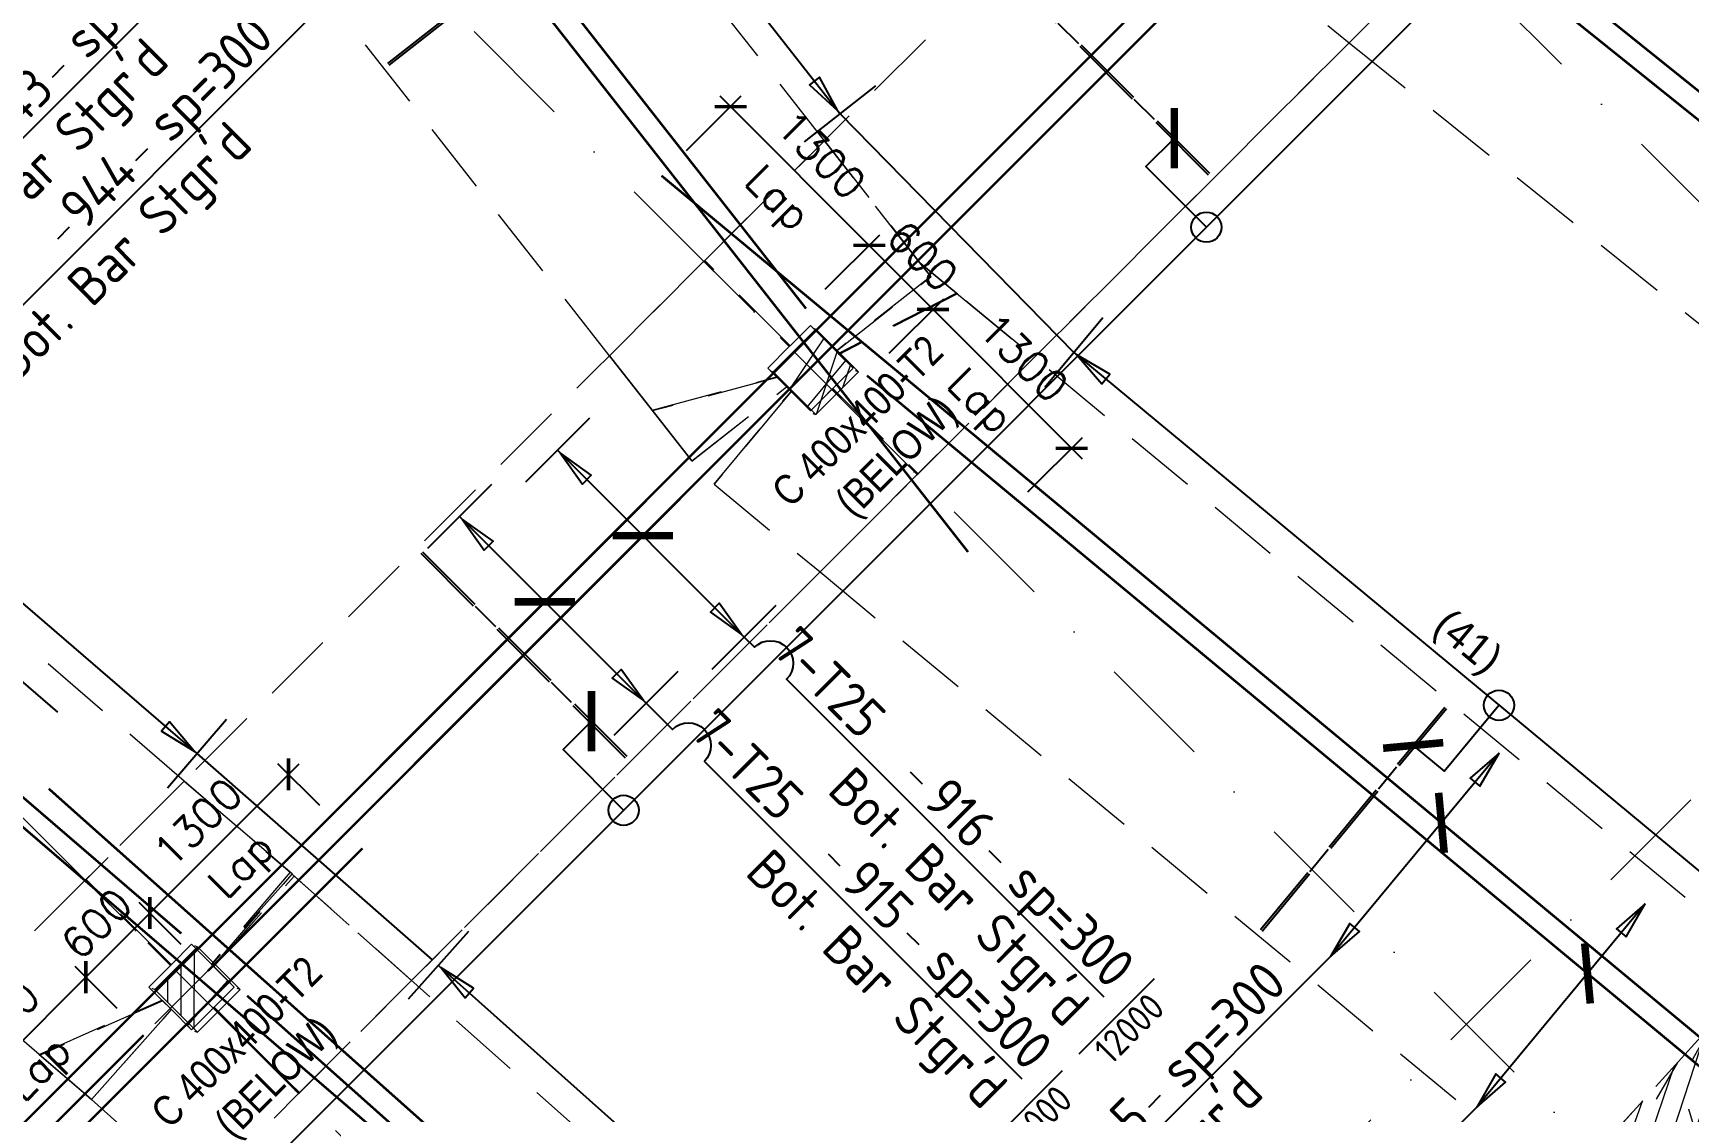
# Model space of a CAD drawing. Extents: x 660761725 to 1323371458, y 2734871439 to 5470067957.
# Drawn here: x 662215005 to 662225981, y 2735057747 to 2735064896 of the extents above; entities that cross this region are included whole.
import ezdxf
from ezdxf.enums import TextEntityAlignment as Align

# ---------------------------------------------------------------- set-up
doc = ezdxf.new("R2010")
doc.units = 0
for name, pattern in [('AXES', [1.95, 1.2, -0.25, 0.25, -0.25]), ('Hidden', [714.375, 476.25, -238.125]), ('sbp_axis_short', [10, 5, -2.5, 0, -2.5])]:
    doc.linetypes.add(name, pattern=pattern)
doc.layers.add('A-DETL', color=5, linetype='Continuous', lineweight=9, true_color=0x0000ff)
for name, color, linetype, lineweight in [('A-FLOR-PATT', 7, 'Continuous', 15), ('S-COLS-IDEN', 7, 'Continuous', 9), ('S-GRID', 7, 'Continuous', 9)]:
    doc.layers.add(name, color=color, linetype=linetype, lineweight=lineweight)
for name, color, linetype in [('S-AXIS', 20, 'AXES'), ('S-DIMI', 100, 'Continuous'), ('S-RBAR-T12', 151, 'Continuous'), ('S-RBAR-T25', 51, 'Continuous'), ('S-RDIMO', 8, 'Continuous'), ('S-RSYMB', 7, 'Continuous'), ('S-SIMPLETEXT', 7, 'Continuous')]:
    doc.layers.add(name, color=color, linetype=linetype)
doc.styles.add('Arial Narrow_1', font='ARIALN.TTF', dxfattribs={"height": 199.9999999999998})
doc.styles.add('ARMACAD', font='isocp.shx')
doc.styles.add('ROMANS', font='romans.shx')
doc.dimstyles.new('S-DIMI-100', dxfattribs={"dimscale": 100, "dimtxt": 2, "dimasz": 1.5, "dimexe": 1, "dimexo": 1, "dimgap": 1, "dimtad": 1, "dimdec": 0, "dimzin": 12, "dimdsep": 46, "dimtxsty": 'ROMANS', "dimblk": 'ARCHTICK', "dimcen": 0.09, "dimdle": 1, "dimclrd": 8, "dimclre": 8, "dimclrt": 4, "dimadec": 0, "dimazin": 3, "dimtfac": 1, "dimtdec": 0, "dimtix": 1, "dimtmove": 1, "dimatfit": 3, "dimtolj": 1, "dimtzin": 0, "dimarcsym": 0})
pattern_1 = [(74.99999999999999, (0, 0), (-153.3407249233896, 41.08752341002518), [])]

# ---------------------------------------------------------------- blocks, each defined once
blk = doc.blocks.new('_ARCHTICK')
at = {"color": 0, "linetype": 'ByBlock', "const_width": 0.15}
blk.add_lwpolyline([(-0.5, -0.5), (0.5, 0.5)], dxfattribs=at)
blk = doc.blocks.new('*D686')
at = {"layer": 'S-DIMI', "color": 8, "lineweight": -2, "transparency": 16777216}
for p, q in [((662219336.5733007, 2735064117.685957), (662219699.3599395, 2735064479.803427)), ((662219557.9386433, 2735064479.933974), (662220617.6188225, 2735063418.295578)), ((662220255.8550144, 2735063198.490041), (662220617.7493705, 2735063559.716874))]:
    blk.add_line(p, q, dxfattribs=at)
at = {"layer": 'S-DIMI', "color": 8, "lineweight": -2, "transparency": 16777216, "xscale": 150, "yscale": 150, "zscale": 150}
for p, rotation in [((662219628.5840174, 2735064409.158052), 134.9471095183537), ((662220546.9734484, 2735063489.0715), 314.9471095183537)]:
    blk.add_blockref('_ARCHTICK', p, dxfattribs=dict(at, rotation=rotation))
at = {"layer": 'S-DIMI', "color": 4, "transparency": 16777216, "char_height": 200, "attachment_point": 5, "rotation": 314.9471095183537, "style": 'ROMANS'}
for s, insert in [('\\A1;1300', (662220229.3305769, 2735064090.405524)), ('\\A1;Lap', (662219922.6349151, 2735063784.27557))]:
    blk.add_mtext(s, dxfattribs=dict(at, insert=insert))
blk = doc.blocks.new('*D687')
at = {"layer": 'S-DIMI', "color": 8, "lineweight": -2, "transparency": 16777216}
for p, q in [((662220546.973449, 2735063489.071499), (662220441.0053879, 2735063595.235382)), ((662220255.8550148, 2735063198.49004), (662220617.7493708, 2735063559.716873)), ((662220546.973449, 2735063489.071499), (662220970.8454987, 2735063064.416162)), ((662220680.1331621, 2735062774.240051), (662221041.6214205, 2735063135.061536)), ((662220970.8454987, 2735063064.416162), (662221076.8135598, 2735062958.252279))]:
    blk.add_line(p, q, dxfattribs=at)
at = {"layer": 'S-DIMI', "color": 8, "lineweight": -2, "transparency": 16777216, "xscale": 150, "yscale": 150, "zscale": 150}
for p, rotation in [((662220546.973449, 2735063489.071499), 314.9471095183537), ((662220970.8454987, 2735063064.416162), 134.9471095183537)]:
    blk.add_blockref('_ARCHTICK', p, dxfattribs=dict(at, rotation=rotation))
at = {"layer": 'S-DIMI', "color": 4, "transparency": 16777216, "insert": (662220900.4613178, 2735063418.034578), "char_height": 200, "attachment_point": 5, "rotation": 314.9471095183537, "style": 'ROMANS'}
blk.add_mtext('\\A1;600', dxfattribs=at)
blk = doc.blocks.new('*D688')
at = {"layer": 'S-DIMI', "color": 8, "lineweight": -2, "transparency": 16777216}
for p, q in [((662220680.1331625, 2735062774.24005), (662221041.6214223, 2735063135.061536)), ((662220900.2001264, 2735063135.192084), (662221959.8803046, 2735062073.553688)), ((662221599.4148737, 2735061855.044133), (662221960.0108525, 2735062214.974984))]:
    blk.add_line(p, q, dxfattribs=at)
at = {"layer": 'S-DIMI', "color": 8, "lineweight": -2, "transparency": 16777216, "xscale": 150, "yscale": 150, "zscale": 150}
for p, rotation in [((662220970.8455005, 2735063064.416162), 134.9471095183537), ((662221889.2349306, 2735062144.32961), 314.9471095183537)]:
    blk.add_blockref('_ARCHTICK', p, dxfattribs=dict(at, rotation=rotation))
at = {"layer": 'S-DIMI', "color": 4, "transparency": 16777216, "char_height": 200, "attachment_point": 5, "rotation": 314.9471095183537, "style": 'ROMANS'}
for s, insert in [('\\A1;1300', (662221571.5920594, 2735062745.663633)), ('\\A1;Lap', (662221264.8963976, 2735062439.53368))]:
    blk.add_mtext(s, dxfattribs=dict(at, insert=insert))
blk = doc.blocks.new('I am… All Range.')
at = {"layer": 'S-GRID', "color": 8, "linetype": 'sbp_axis_short', "lineweight": 13, "ltscale": 150}
for p, q in [((662622712.44625, 2734514326.959595), (662688816.0170653, 2734580430.53041)), ((662627061.1529542, 2734509978.252891), (662693164.7237693, 2734576081.823706)), ((662660147.2208296, 2734573192.583929), (662682689.8586049, 2734550649.946153)), ((662656650.5753036, 2734569695.938403), (662679193.2130787, 2734547153.300627)), ((662652549.4973798, 2734565594.860479), (662675093.4908426, 2734543051.956323))]:
    blk.add_line(p, q, dxfattribs=at)
blk = doc.blocks.new('I am… Atomic.')
at = {"layer": 'A-FLOR-PATT', "transparency": 33554600}
h = blk.add_hatch(dxfattribs=at)
h.set_pattern_fill('ANSI31', color=8, scale=50, angle=30, style=0)
h.set_pattern_definition(pattern_1)
edge = h.paths.add_edge_path()
edge.add_line((662389967.6433319, 2734579123.010657), (662390007.8012236, 2734579503.468677))
edge.add_line((662342114.705975, 2734544592.546931), (662390007.8012234, 2734579503.468677))
edge.add_line((662363195.8073889, 2734559608.047176), (662389967.7690635, 2734579123.040917))
edge.add_line((662362417.6524743, 2734559040.823584), (662363719.8899552, 2734559990.06879))
edge.add_line((662346720.4841449, 2734547598.623516), (662362783.6519626, 2734559307.613063))
edge.add_line((662345821.5310795, 2734546943.346041), (662347578.010761, 2734548223.703842))
edge.add_line((662342292.6126368, 2734544370.997322), (662346307.4227723, 2734547297.529027))
edge.add_line((662325865.2845687, 2734528370.671522), (662342114.6925843, 2734544592.5523))
edge.add_line((662340490.7204528, 2734542572.157625), (662342149.9785906, 2734544228.604904))
edge.add_line((662339422.0417168, 2734541505.28928), (662341320.3495216, 2734543400.381265))
edge.add_line((662336597.6306283, 2734538685.662872), (662340136.8031961, 2734542218.839921))
edge.add_line((662332705.8949801, 2734534800.520002), (662336243.7133716, 2734538332.345168))
edge.add_line((662332253.0745114, 2734534348.466631), (662332782.9359009, 2734534877.430412))
edge.add_line((662326312.3910785, 2734528417.846987), (662332351.9776915, 2734534447.202265))
edge.add_line((662325865.2845687, 2734528370.671522), (662326312.3910785, 2734528417.846987))
h = blk.add_hatch(dxfattribs=at)
h.set_pattern_fill('ANSI31', color=8, scale=50, angle=30, style=0)
h.set_pattern_definition(pattern_1)
edge = h.paths.add_edge_path()
edge.add_line((662389967.6433319, 2734579123.010657), (662390007.8012236, 2734579503.468677))
edge.add_line((662390178.8400514, 2734578972.951882), (662393574.2351673, 2734576558.543434))
edge.add_line((662390389.9110394, 2734578822.862847), (662389967.7690635, 2734579123.040917))
edge.add_line((662401600.1085552, 2734571260.373601), (662390007.8012234, 2734579503.468677))
edge.add_line((662401045.2346829, 2734570742.112331), (662400996.5411683, 2734571280.666277))
edge.add_line((662400996.5411683, 2734571280.666277), (662391834.41239, 2734577795.702194))
edge.add_line((662401631.7932035, 2734570909.939), (662401600.1085552, 2734571260.373601))
edge.add_line((662398386.0115408, 2734568087.393885), (662401045.2346829, 2734570742.112331))
edge.add_line((662378065.801715, 2734545768.423274), (662383150.2610395, 2734551353.010825))
edge.add_line((662383150.2610395, 2734551353.010825), (662388234.7203641, 2734556937.598375))
edge.add_line((662388234.7203641, 2734556937.598375), (662393319.1796887, 2734562522.185926))
edge.add_line((662393319.1796887, 2734562522.185926), (662398403.6390133, 2734568106.773477))
edge.add_line((662377177.0145457, 2734544792.211362), (662378389.7704264, 2734546124.258873))
edge.add_line((662345219.5168241, 2734509691.243385), (662350637.7770958, 2734515642.46591))
edge.add_line((662350637.7770958, 2734515642.46591), (662356056.0373675, 2734521593.688435))
edge.add_line((662356056.0373675, 2734521593.688435), (662361474.2976393, 2734527544.91096))
edge.add_line((662361474.2976393, 2734527544.91096), (662366892.5579109, 2734533496.133485))
edge.add_line((662366892.5579109, 2734533496.133485), (662372310.8181826, 2734539447.35601))
edge.add_line((662372310.8181826, 2734539447.35601), (662377729.0784543, 2734545398.578536))
edge.add_line((662345267.5598451, 2734509156.384884), (662400082.3408674, 2734569362.972085))
edge.add_line((662401418.6805061, 2734570690.601139), (662400941.3227103, 2734570214.051982))
edge.add_line((662400082.3408674, 2734569362.972085), (662401631.7932035, 2734570909.939))
h = blk.add_hatch(dxfattribs=at)
h.set_pattern_fill('ANSI31', color=8, scale=50, angle=30, style=0)
h.set_pattern_definition(pattern_1)
edge = h.paths.add_edge_path()
edge.add_line((662345468.2720397, 2734510142.524049), (662345661.1307589, 2734509588.669044))
edge.add_line((662345219.5168241, 2734509691.243385), (662350637.7770958, 2734515642.46591))
edge.add_line((662350637.7770958, 2734515642.46591), (662356056.0373675, 2734521593.688435))
edge.add_line((662356056.0373675, 2734521593.688435), (662361474.2976393, 2734527544.91096))
edge.add_line((662361474.2976393, 2734527544.91096), (662366892.5579109, 2734533496.133485))
edge.add_line((662366892.5579109, 2734533496.133485), (662372310.8181826, 2734539447.35601))
edge.add_line((662372310.8181826, 2734539447.35601), (662377729.0784543, 2734545398.578536))
edge.add_line((662345267.5598451, 2734509156.384884), (662400082.3408674, 2734569362.972085))
h = blk.add_hatch(dxfattribs=at)
h.set_pattern_fill('ANSI31', color=8, scale=50, angle=30, style=0)
h.set_pattern_definition(pattern_1)
h.paths.add_polyline_path([(662380192.7051047, 2734559237.537661), (662379909.9135776, 2734558954.746356), (662380192.2369643, 2734558671.943748), (662380475.0284916, 2734558954.735054)])
h = blk.add_hatch(dxfattribs=at)
h.set_pattern_fill('ANSI31', color=8, scale=50, angle=30, style=0)
h.set_pattern_definition(pattern_1)
h.paths.add_polyline_path([(662376092.5556102, 2734554579.207211), (662376375.3471375, 2734554861.998516), (662376093.0237507, 2734555144.801123), (662375810.2322234, 2734554862.009818)])
at = {"layer": 'A-DETL', "color": 8, "linetype": 'Hidden', "lineweight": 9}
for p, q in [((662380192.7051047, 2734559237.537661), (662379909.9135776, 2734558954.746356)), ((662380172.0984439, 2734559245.793886), (662380192.7051047, 2734559237.537661)), ((662380475.0284916, 2734558954.735054), (662380192.7051047, 2734559237.537661)), ((662379888.9645349, 2734558963.139759), (662379909.9135776, 2734558954.746356)), ((662379909.9135776, 2734558954.746356), (662380192.2369643, 2734558671.943748)), ((662380192.2369643, 2734558671.943748), (662380475.0284916, 2734558954.735054)), ((662380474.9117798, 2734558954.781815), (662380455.2210374, 2734558962.67107)), ((662380172.0871284, 2734558680.016943), (662380192.1202525, 2734558671.99051)), ((662376093.0237507, 2734555144.801123), (662375810.2322234, 2734554862.009818)), ((662376072.4154742, 2734555153.057996), (662376093.0237507, 2734555144.801123)), ((662376375.3471375, 2734554861.998516), (662376093.0237507, 2734555144.801123)), ((662375789.2815652, 2734554870.403869), (662375810.2322234, 2734554862.009818)), ((662375810.2322234, 2734554862.009818), (662376092.5556102, 2734554579.207211)), ((662376092.5556102, 2734554579.207211), (662376375.3471375, 2734554861.998516)), ((662376375.2304256, 2734554862.045278), (662376355.5380677, 2734554869.93518)), ((662376072.4041587, 2734554587.281053), (662376092.4388983, 2734554579.253973))]:
    blk.add_line(p, q, dxfattribs=at)
at = {"layer": 'A-DETL', "color": 8, "linetype": 'Hidden', "lineweight": 9, "flags": 128}
blk.add_lwpolyline([(662378065.801715, 2734545768.423274), (662383150.2610395, 2734551353.010825), (662388234.7203641, 2734556937.598375), (662393319.1796887, 2734562522.185926), (662398403.6390133, 2734568106.773477)], dxfattribs=at)
at = {"layer": 'S-COLS-IDEN', "color": 8, "char_height": 199.9999999999998, "attachment_point": 1, "rotation": 44.99999999999995, "style": 'Arial Narrow_1'}
for s, insert, width in [('C 400x400-T2', (662379881.7362993, 2734558188.091318), 1819.830624999998), ('(BELOW)', (662380302.685805, 2734558122.610284), 1218.564999999999), ('C 400x400-T2', (662375766.4355506, 2734554072.79057), 1819.830624999998), ('(BELOW)', (662376187.3850563, 2734554007.309536), 1218.564999999999)]:
    blk.add_mtext(s, dxfattribs=dict(at, insert=insert, width=width))
blk = doc.blocks.new('I am… Domination.')
at = {"layer": 'S-RDIMO', "color": 9, "linetype": 'Hidden', "lineweight": 9}
for p, q in [((662380248.2229004, 2734560486.728511), (662377346.4414991, 2734564187.081566)), ((662382938.7847122, 2734563177.290303), (662379450.0051303, 2734559688.510721)), ((662378823.7015889, 2734559062.20718), (662375924.8058695, 2734562758.880412)), ((662383726.595768, 2734561136.674234), (662384365.6452411, 2734561775.723707)), ((662383726.595768, 2734561136.674234), (662384365.6452411, 2734561775.723707)), ((662383027.6781293, 2734561697.518086), (662383726.595768, 2734561136.674234)), ((662381639.8615359, 2734559049.940002), (662383726.595768, 2734561136.674234)), ((662383726.595768, 2734561136.674234), (662381639.8615359, 2734559049.940002)), ((662383726.595768, 2734561136.674234), (662388498.5543215, 2734557307.433896)), ((662379549.9254682, 2734559788.431059), (662380248.2229091, 2734560486.7285)), ((662380881.935059, 2734559678.618458), (662380248.2229091, 2734560486.7285)), ((662380248.2229091, 2734560486.7285), (662380881.9350667, 2734559678.618449)), ((662378823.7015889, 2734559062.20718), (662379549.9254682, 2734559788.431059)), ((662379450.0051303, 2734559688.510721), (662375348.5351304, 2734555587.040721)), ((662379450.0051303, 2734559688.510721), (662380015.270132, 2734559123.24572)), ((662380020.6605989, 2734559128.636187), (662379456.3041008, 2734559692.992685)), ((662380953.9217821, 2734559586.820954), (662380881.9350667, 2734559678.618449)), ((662380881.9350667, 2734559678.618449), (662381123.9015905, 2734559477.9141)), ((662380953.9217821, 2734559586.820954), (662380881.9350667, 2734559678.618449)), ((662381123.9015905, 2734559477.9141), (662380881.9350766, 2734559678.61844)), ((662380881.9350667, 2734559678.618449), (662380953.9217898, 2734559586.820944)), ((662380953.9217898, 2734559586.820944), (662380325.5131698, 2734559093.223719)), ((662380325.5552689, 2734559093.18162), (662380954.1480019, 2734559586.532478)), ((662380325.6132509, 2734559093.123638), (662380954.3994904, 2734559586.21178)), ((662380954.3994904, 2734559586.21178), (662380954.1480019, 2734559586.532478)), ((662381123.9015905, 2734559477.9141), (662380341.8612314, 2734559076.875657)), ((662381130.0162009, 2734559472.842205), (662380347.286585, 2734559071.450304)), ((662381123.9015905, 2734559477.9141), (662381130.0162009, 2734559472.842205)), ((662381130.0162009, 2734559472.842205), (662381123.9015905, 2734559477.9141)), ((662381123.9015905, 2734559477.9141), (662381639.8615359, 2734559049.940002)), ((662386503.502241, 2734555015.688388), (662381123.9015905, 2734559477.9141)), ((662376004.9775039, 2734556243.483095), (662372467.747779, 2734559285.856626)), ((662380155.3806504, 2734559263.356238), (662380020.6603906, 2734559128.635978)), ((662380325.5131698, 2734559093.223719), (662380155.3806523, 2734559263.356236)), ((662380020.6603906, 2734559128.635978), (662380015.270132, 2734559123.24572)), ((662379106.1791905, 2734558701.991605), (662378823.7015889, 2734559062.20718)), ((662378823.7015889, 2734559062.20718), (662379106.1791905, 2734558701.991605)), ((662380015.270132, 2734559123.24572), (662379872.5379379, 2734558980.513525)), ((662379948.3392528, 2734559056.314841), (662380015.270132, 2734559123.24572)), ((662380388.2217578, 2734559030.515131), (662380291.1707716, 2734558913.511738)), ((662380304.5520624, 2734559114.184826), (662380341.8612314, 2734559076.875657)), ((662380341.8612314, 2734559076.875657), (662380325.5552689, 2734559093.18162)), ((662380341.8612314, 2734559076.875657), (662380388.2217578, 2734559030.515131)), ((662380347.286585, 2734559071.450304), (662380341.8612314, 2734559076.875657)), ((662380438.2233628, 2734558980.513525), (662380347.286585, 2734559071.450304)), ((662380388.2217578, 2734559030.515131), (662380438.2233628, 2734558980.513525)), ((662381639.8615359, 2734559049.940002), (662380868.996153, 2734558279.074619)), ((662380869.6091596, 2734558279.687626), (662381639.8615359, 2734559049.940002)), ((662379106.1791905, 2734558701.991605), (662379931.2244226, 2734558921.827041)), ((662379935.9550122, 2734558917.096451), (662379110.0653226, 2734558697.036007)), ((662379872.5379379, 2734558980.513525), (662379931.2244226, 2734558921.827041)), ((662379931.2244226, 2734558921.827041), (662379935.9550122, 2734558917.096451)), ((662379935.9550122, 2734558917.096451), (662379996.6325474, 2734558856.418916)), ((662380291.1707716, 2734558913.511738), (662380131.7433406, 2734558721.308123)), ((662380438.2233628, 2734558980.513525), (662380237.7305814, 2734558780.020744)), ((662380303.5033113, 2734558845.793474), (662380438.2233628, 2734558980.513525)), ((662379370.2658561, 2734558365.22816), (662379996.6325474, 2734558856.418916)), ((662379370.7548053, 2734558364.604652), (662379996.7473645, 2734558856.304099)), ((662379517.7646952, 2734558211.680135), (662380027.2012796, 2734558825.850184)), ((662380027.32725, 2734558825.724214), (662379518.4385419, 2734558211.121199)), ((662379996.7473645, 2734558856.304099), (662380027.2012796, 2734558825.850184)), ((662380023.734477, 2734558829.316987), (662380021.7040626, 2734558831.347401)), ((662380027.2012796, 2734558825.850184), (662380023.734477, 2734558829.316987)), ((662380027.32725, 2734558825.724214), (662380155.3806504, 2734558697.670813)), ((662380237.7305814, 2734558780.020744), (662380298.1128445, 2734558840.403007)), ((662380298.1128445, 2734558840.403007), (662380303.5031031, 2734558845.793266)), ((662380864.2186927, 2734558274.297159), (662380298.1128445, 2734558840.403007)), ((662380303.5033113, 2734558845.793474), (662380869.6091596, 2734558279.687626)), ((662379370.2658561, 2734558365.22816), (662379106.1791905, 2734558701.991605)), ((662379106.1791905, 2734558701.991605), (662379370.2658561, 2734558365.22816)), ((662379110.0653226, 2734558697.036007), (662379106.1791905, 2734558701.991605)), ((662379106.1791905, 2734558701.991605), (662379110.0653226, 2734558697.036007)), ((662380155.3806504, 2734558697.670813), (662380131.7433406, 2734558721.308123)), ((662380155.3806504, 2734558697.670813), (662380237.7305814, 2734558780.020744)), ((662380237.7305814, 2734558780.020744), (662380155.3806504, 2734558697.670813)), ((662379370.7548053, 2734558364.604652), (662379370.2658561, 2734558365.22816)), ((662380219.5175982, 2734557629.596065), (662380864.2186927, 2734558274.297159)), ((662380864.2186927, 2734558274.297159), (662380219.5175982, 2734557629.596065)), ((662380864.2186927, 2734558274.297159), (662380869.6089514, 2734558279.687418)), ((662380868.996153, 2734558279.074619), (662380864.2186927, 2734558274.297159)), ((662379518.4385419, 2734558211.121199), (662379517.7646952, 2734558211.680135)), ((662379518.4385419, 2734558211.121199), (662380219.5175982, 2734557629.596065)), ((662377511.4928744, 2734554921.571341), (662380219.5175982, 2734557629.596065)), ((662380219.5175982, 2734557629.596065), (662377511.4928744, 2734554921.571341)), ((662380219.5175982, 2734557629.596065), (662385106.8360206, 2734553575.704457)), ((662376004.9775039, 2734556243.483095), (662375353.925389, 2734555592.43098)), ((662376721.5658053, 2734555627.145042), (662376004.9775039, 2734556243.483095)), ((662376004.9775039, 2734556243.483095), (662376707.6874706, 2734555639.081807)), ((662376707.6874706, 2734555639.081807), (662376184.7335155, 2734555031.06696)), ((662376719.7890676, 2734555626.675409), (662376187.1650752, 2734555028.635401)), ((662376197.7140785, 2734555018.086398), (662376720.5664122, 2734555625.983093)), ((662376200.0528677, 2734555015.747608), (662376733.3770162, 2734555614.573764)), ((662376721.5658053, 2734555627.145042), (662376707.6874706, 2734555639.081807)), ((662377039.3684205, 2734555342.052927), (662376719.7890676, 2734555626.675409)), ((662376719.7890676, 2734555626.675409), (662376733.3770162, 2734555614.573764)), ((662376720.5664122, 2734555625.983093), (662376721.5658053, 2734555627.145042)), ((662377511.4928744, 2734554921.571341), (662376733.3770162, 2734555614.573764)), ((662375348.4706345, 2734555586.97622), (662371459.5806345, 2734551697.37622)), ((662374586.8444908, 2734554825.211025), (662375317.5728953, 2734555556.072839)), ((662375317.5728953, 2734555556.072839), (662375348.4706345, 2734555586.97622)), ((662375349.1511527, 2734555587.656862), (662375348.4706345, 2734555586.97622)), ((662375348.4706345, 2734555586.97622), (662375913.7872291, 2734555021.762817)), ((662375348.5351304, 2734555587.040721), (662375913.8001319, 2734555021.77572)), ((662375349.151271, 2734555587.656862), (662375353.925389, 2734555592.43098)), ((662375349.2390939, 2734555587.568767), (662375764.3379961, 2734555171.745412)), ((662375919.1903907, 2734555027.165978), (662375354.6950598, 2734555591.661309)), ((662382433.2061052, 2734550538.214849), (662377039.3684205, 2734555342.052927)), ((662375764.3379961, 2734555171.745412), (662375913.9233781, 2734555021.898966)), ((662376053.9124441, 2734555161.888032), (662375919.7495292, 2734555027.725117)), ((662376053.9124441, 2734555161.888032), (662375919.7495292, 2734555027.725117)), ((662375925.3016512, 2734555033.277239), (662376053.9124441, 2734555161.888032)), ((662376187.1650752, 2734555028.635401), (662376053.9124441, 2734555161.888032)), ((662376053.9124441, 2734555161.888032), (662376184.7335155, 2734555031.06696)), ((662376187.1650752, 2734555028.635401), (662376053.9124441, 2734555161.888032)), ((662375771.0697317, 2734554879.04532), (662375913.7872291, 2734555021.762817)), ((662375913.7872291, 2734555021.762817), (662375771.0697317, 2734554879.04532)), ((662375913.9233781, 2734555021.898966), (662375925.3016512, 2734555033.277239)), ((662375919.7495292, 2734555027.725117), (662375913.9233781, 2734555021.898966)), ((662375913.9233781, 2734555021.898966), (662375919.1903907, 2734555027.165978)), ((662376184.7335155, 2734555031.06696), (662376187.1650752, 2734555028.635401)), ((662376197.607359, 2734555018.193117), (662376187.1650752, 2734555028.635401)), ((662376187.1650752, 2734555028.635401), (662376197.7140785, 2734555018.086398)), ((662376197.7140785, 2734555018.086398), (662376187.1650752, 2734555028.635401)), ((662376187.1650752, 2734555028.635401), (662376245.9123547, 2734554969.888121)), ((662376187.1650752, 2734555028.635401), (662376200.0528677, 2734555015.747608)), ((662376336.7551566, 2734554879.04532), (662376197.607359, 2734555018.193117)), ((662376336.7551566, 2734554879.04532), (662376200.0528677, 2734555015.747608)), ((662376203.0384871, 2734555012.761989), (662376245.9123547, 2734554969.888121)), ((662376245.9123547, 2734554969.888121), (662376336.7551566, 2734554879.04532)), ((662376245.9123547, 2734554969.888121), (662376292.7693106, 2734554923.031166)), ((662375771.0697317, 2734554879.04532), (662375857.2898251, 2734554792.825226)), ((662376336.7551566, 2734554879.04532), (662376136.2623751, 2734554678.552538)), ((662376292.7693106, 2734554923.031166), (662376186.2573699, 2734554803.437601)), ((662376202.4896258, 2734554744.779788), (662376336.7551566, 2734554879.04532)), ((662376202.4896258, 2734554744.779788), (662376336.7551566, 2734554879.04532)), ((662376292.7693106, 2734554923.031166), (662376336.7551566, 2734554879.04532)), ((662377511.4928744, 2734554921.571341), (662376762.7486928, 2734554172.827159)), ((662376768.1389514, 2734554178.217418), (662377511.4928744, 2734554921.571341)), ((662375043.3919421, 2734554432.534272), (662374586.8444908, 2734554825.211025)), ((662374586.8444908, 2734554825.211025), (662375043.3919421, 2734554432.534272)), ((662375043.3919421, 2734554432.534272), (662375857.2898251, 2734554792.825226)), ((662375862.4072138, 2734554787.707837), (662375049.0588653, 2734554427.660148)), ((662375857.2898251, 2734554792.825226), (662375862.4072138, 2734554787.707837)), ((662375857.2898251, 2734554792.825226), (662375920.6865906, 2734554729.428461)), ((662375862.4072138, 2734554787.707837), (662375920.6865906, 2734554729.428461)), ((662376186.2573699, 2734554803.437601), (662376026.2908258, 2734554623.824225)), ((662376136.2623751, 2734554678.552538), (662376196.6428444, 2734554738.933007)), ((662376762.7486928, 2734554172.827159), (662376196.6428444, 2734554738.933007)), ((662376196.6557587, 2734554738.945921), (662376202.4896258, 2734554744.779788)), ((662376196.6557587, 2734554738.945921), (662376202.0331031, 2734554744.323266)), ((662376202.0331031, 2734554744.323266), (662376768.1040694, 2734554178.2523)), ((662376768.1040694, 2734554178.183507), (662376202.4896258, 2734554744.779788)), ((662376202.6180589, 2734554744.908222), (662376768.7750325, 2734554178.854593)), ((662375389.6210527, 2734554133.138314), (662375920.6865906, 2734554729.428461)), ((662375920.6917411, 2734554729.42331), (662375390.4572585, 2734554134.023173)), ((662375920.6917411, 2734554729.42331), (662375923.158423, 2734554726.956628)), ((662375923.3018429, 2734554726.813208), (662376053.9124441, 2734554596.202607)), ((662376053.9124441, 2734554596.202607), (662376136.2623751, 2734554678.552538)), ((662376136.2623751, 2734554678.552538), (662376053.9124441, 2734554596.202607)), ((662376053.9124441, 2734554596.202607), (662376026.2908258, 2734554623.824225)), ((662375390.4572585, 2734554134.023173), (662375043.3919421, 2734554432.534272)), ((662375043.3919421, 2734554432.534272), (662375320.1498803, 2734554194.494594)), ((662375049.0588653, 2734554427.660148), (662375043.3919421, 2734554432.534272)), ((662375043.3919421, 2734554432.534272), (662375049.0588653, 2734554427.660148)), ((662375320.1498803, 2734554194.494594), (662375390.4572585, 2734554134.023173)), ((662375390.3372918, 2734554132.50042), (662375389.6210527, 2734554133.138314)), ((662375391.1563671, 2734554133.42187), (662375390.3372918, 2734554132.50042)), ((662375390.3372918, 2734554132.50042), (662376094.9788437, 2734553504.935389)), ((662375390.4572585, 2734554134.023173), (662375391.1563671, 2734554133.42187)), ((662376094.9788437, 2734553504.935389), (662376762.7486986, 2734554172.827159)), ((662376094.9788437, 2734553504.935389), (662376762.7486986, 2734554172.827159)), ((662376762.8132766, 2734554172.891749), (662376768.1040694, 2734554178.183507)), ((662376762.8132766, 2734554172.891749), (662376768.1040694, 2734554178.183507)), ((662376768.1040694, 2734554178.182536), (662376762.8132766, 2734554172.891743)), ((662376768.7750325, 2734554178.854593), (662376768.1040694, 2734554178.183507))]:
    blk.add_line(p, q, dxfattribs=at)
blk = doc.blocks.new('*D711')
at = {"layer": 'S-DIMI', "color": 8, "lineweight": -2, "transparency": 16777216}
for p, q in [((662214364.2378317, 2735057649.627625), (662215424.8688444, 2735058710.329083)), ((662215561.1248591, 2735058432.665457), (662215283.4474883, 2735058710.324387)), ((662214641.9105064, 2735057513.390052), (662214364.2331355, 2735057791.048981))]:
    blk.add_line(p, q, dxfattribs=at)
at = {"layer": 'S-DIMI', "color": 8, "lineweight": -2, "transparency": 16777216, "xscale": 150, "yscale": 150, "zscale": 150}
for p, rotation in [((662215354.1605145, 2735058639.616056), 45.00190267468847), ((662214434.9461616, 2735057720.340652), 225.0019026746884)]:
    blk.add_blockref('_ARCHTICK', p, dxfattribs=dict(at, rotation=rotation))
at = {"layer": 'S-DIMI', "color": 4, "transparency": 16777216, "char_height": 200, "attachment_point": 5, "rotation": 45.00190267468847, "style": 'ROMANS'}
for s, insert in [('\\A1;1300', (662214753.1272856, 2735058321.395014)), ('\\A1;Lap', (662215059.5503994, 2735058014.99225))]:
    blk.add_mtext(s, dxfattribs=dict(at, insert=insert))
blk = doc.blocks.new('*D712')
at = {"layer": 'S-DIMI', "color": 8, "lineweight": -2, "transparency": 16777216}
for p, q in [((662215985.3748395, 2735058856.943614), (662215707.6974673, 2735059134.602545)), ((662215778.4104936, 2735059063.894215), (662215884.4729884, 2735059169.963754)), ((662215354.1605136, 2735058639.616057), (662215778.4104936, 2735059063.894215)), ((662215561.1248592, 2735058432.665457), (662215283.4474874, 2735058710.324387)), ((662215354.1605136, 2735058639.616057), (662215248.0980186, 2735058533.546517))]:
    blk.add_line(p, q, dxfattribs=at)
at = {"layer": 'S-DIMI', "color": 8, "lineweight": -2, "transparency": 16777216, "xscale": 150, "yscale": 150, "zscale": 150}
for p, rotation in [((662215778.4104936, 2735059063.894215), 225.0019026746884), ((662215354.1605136, 2735058639.616057), 45.00190267468847)]:
    blk.add_blockref('_ARCHTICK', p, dxfattribs=dict(at, rotation=rotation))
at = {"layer": 'S-DIMI', "color": 4, "transparency": 16777216, "insert": (662215424.859451, 2735058993.171795), "char_height": 200, "attachment_point": 5, "rotation": 45.00190267468847, "style": 'ROMANS'}
blk.add_mtext('\\A1;600', dxfattribs=at)
blk = doc.blocks.new('*D713')
at = {"layer": 'S-DIMI', "color": 8, "lineweight": -2, "transparency": 16777216}
for p, q in [((662215707.7021644, 2735058993.181188), (662216768.3210492, 2735060053.870517)), ((662216904.577064, 2735059776.206891), (662216626.8996931, 2735060053.86582)), ((662215985.3748395, 2735058856.943614), (662215707.6974684, 2735059134.602544))]:
    blk.add_line(p, q, dxfattribs=at)
at = {"layer": 'S-DIMI', "color": 8, "lineweight": -2, "transparency": 16777216, "xscale": 150, "yscale": 150, "zscale": 150}
for p, rotation in [((662216697.6127193, 2735059983.15749), 45.00190267468847), ((662215778.4104946, 2735059063.894214), 225.0019026746884)]:
    blk.add_blockref('_ARCHTICK', p, dxfattribs=dict(at, rotation=rotation))
at = {"layer": 'S-DIMI', "color": 4, "transparency": 16777216, "char_height": 200, "attachment_point": 5, "rotation": 45.00190267468847, "style": 'ROMANS'}
for s, insert in [('\\A1;1300', (662216096.5855546, 2735059664.942512)), ('\\A1;Lap', (662216403.0086684, 2735059358.539748))]:
    blk.add_mtext(s, dxfattribs=dict(at, insert=insert))
blk = doc.blocks.new('CADF_02')
at = {"color": 0}
blk.add_lwpolyline([(0, 0), (2.5, -0.4166666679084301), (2.5, 0.4166666679084301)], close=True, dxfattribs=at)
blk = doc.blocks.new('cadf_03')
at = {"color": 8}
blk.add_lwpolyline([(-3.725290298461914e-09, 2.99999999627471), (3.725290298461914e-09, -3.000000007450581)], dxfattribs=at)
blk.add_blockref('CADF_02', (0.2513523101806641, 0), dxfattribs=at)
blk = doc.blocks.new('cadf_04')
at = {"color": 8, "const_width": 0.5000000000000002}
blk.add_lwpolyline([(1.414213560521603, 1.414213564246893), (-1.414213556796312, -1.414213556796312)], dxfattribs=at)
blk = doc.blocks.new('cadf_10')
at = {"color": 1}
for p, q in [((-4.158496580606208, 1.201089783226742), (-5.644468778018359, 1.201089783226742)), ((4.158496580606207, 1.201089783226742), (5.644468778018359, 1.201089783226742))]:
    blk.add_line(p, q, dxfattribs=at)
at = {"style": 'ARMACAD'}
for tag, p in [('$COM1', (-10.93526643674234, 2.542619974829577)), ('$COM2', (-9.757982686735758, -5.302973364669228))]:
    blk.add_attdef(tag, text='', height=3.5, dxfattribs=at).set_placement(p, align=Align.BOTTOM_RIGHT)
at = {"color": 1, "style": 'ARMACAD'}
blk.add_attdef('$NUM', text='', height=3.5, dxfattribs=at).set_placement((0, 0), align=Align.CENTER)
blk = doc.blocks.new('*U949', base_point=(662221703.7152836, 2735057899.025913))
at = {"layer": 'S-RSYMB'}
blk.add_lwpolyline([(662221703.7152836, 2735057711.529801), (662222078.7152832, 2735058086.522026)], dxfattribs=at)
at = {"layer": 'S-RSYMB', "style": 'ARMACAD'}
blk.add_attdef('D0', text='', height=134.9999998139997, rotation=44.99940605726898, dxfattribs=at).set_placement((662221952.202611, 2735057838.037321), align=Align.MIDDLE_CENTER)
blk = doc.blocks.new('*U950', base_point=(662222248.2740014, 2735058443.565658))
at = {"layer": 'S-RSYMB'}
blk.add_lwpolyline([(662222248.2740014, 2735058256.069546), (662222623.2740009, 2735058631.06177)], dxfattribs=at)
at = {"layer": 'S-RSYMB', "style": 'ARMACAD'}
blk.add_attdef('D0', text='', height=134.9999998139997, rotation=44.99940605807398, dxfattribs=at).set_placement((662222496.7613287, 2735058382.577066), align=Align.MIDDLE_CENTER)
blk = doc.blocks.new('*U977')
at = {"layer": 'S-RBAR-T12'}
for p, q in [((531273.8280999812, -146808.6436227842), (531273.8280999812, -146317.7172823972)), ((531287.8280999812, -146808.6436227842), (531287.8280999812, -146317.7172823972)), ((531273.8231597098, -147520.9570688887), (531273.8231597098, -147030.0307285018)), ((531287.8231597098, -147520.9570688887), (531287.8231597098, -147030.0307285018)), ((531273.8179631385, -148233.2705906912), (531273.8179631385, -147742.3442503042)), ((531287.8179631385, -148233.2705906912), (531287.8179631385, -147742.3442503042))]:
    blk.add_line(p, q, dxfattribs=at)
at = {"layer": 'S-RDIMO'}
for points in [[(531273.8280999812, -146647.1694415276), (531541.567813102, -146647.1694415276), (531541.567813102, -146079.165629837)], [(531280.8280999812, -146827.3762484272), (531280.8178479823, -147016.6528988311)], [(531280.8231597098, -147537.3368043111), (531280.8231597098, -147728.7107175896)]]:
    blk.add_lwpolyline(points, dxfattribs=at)
blk.add_circle((531541.567813102, -146079.165629837), 100, dxfattribs=at)
at = {"layer": 'S-RDIMO', "xscale": -100, "yscale": 100, "zscale": 100, "rotation": 90}
blk.add_blockref('cadf_04', (531273.8280999812, -146647.1694415276), dxfattribs=at)

msp = doc.modelspace()

# ---------------------------------------------------------------- linework, layer by layer
at = {"layer": 'S-RBAR-T25', "const_width": 16}
for points in [[(662215183.1970601, 2735069376.122551), (662220128.215245, 2735063070.233034)], [(662216257.3542011, 2735067763.276492), (662221202.3667545, 2735061457.394155)], [(662216162.1126994, 2735058680.208194), (662224647.4820336, 2735067165.401608)], [(662214712.531, 2735057442.786384), (662223197.9003335, 2735065927.979796)], [(662209937.2181233, 2735064132.221483), (662215986.8215313, 2735058928.953753)], [(662211276.4285002, 2735062782.5151), (662217325.1072571, 2735057580.042664)], [(662208702.0565981, 2735051008.176922), (662217187.4259326, 2735059493.370336)], [(662207252.4748986, 2735049770.755111), (662215737.8442327, 2735058255.948524)]]:
    msp.add_lwpolyline(points, dxfattribs=at)
for points in [[(662222542.1762437, 2735067322.690153), (662229552.1181874, 2735061697.588006, 0.4142135623730951), (662229678.2882867, 2735061711.416638), (662229875.5899442, 2735061957.291847)], [(662223926.2323942, 2735066019.736209), (662229450.9386215, 2735061586.456005, 0.4142135623730951), (662229577.1087208, 2735061600.284637), (662229774.4103785, 2735061846.159846)], [(662219170.3564987, 2735063950.862482), (662226253.9954996, 2735058075.184936, 0.4142135623730951), (662226380.3733407, 2735058086.964844), (662226524.3389893, 2735058260.527922)], [(662220532.5681478, 2735062626.060657), (662226152.9049778, 2735057964.150736, 0.4142135623730951), (662226279.282819, 2735057975.930645), (662226423.2484677, 2735058149.493722)], [(662215108.1161904, 2735059888.787869), (662222174.8948307, 2735053595.002847, 0.4142135623730951), (662222301.6085969, 2735053602.334044), (662222451.5850271, 2735053770.730364)], [(662216423.1068751, 2735058516.770899), (662222073.9056602, 2735053484.079967, 0.4142135623730951), (662222200.6194264, 2735053491.411165), (662222350.5958565, 2735053659.807485)]]:
    msp.add_lwpolyline(points, format="xyb", dxfattribs=at)
at = {"layer": 'S-RDIMO'}
for p, q in [((662217584.5041898, 2735067894.305535), (662220354.8873439, 2735064361.51159)), ((662220354.8873439, 2735064361.51159), (662221903.9568768, 2735062779.020636)), ((662212707.1310023, 2735063031.686965), (662216090.3939737, 2735060121.740339)), ((662221903.9568768, 2735062779.020636), (662226516.2911019, 2735058953.220597)), ((662218480.8501188, 2735062131.474783), (662219718.6218176, 2735060893.677422)), ((662217830.2146865, 2735061693.01214), (662219067.9867109, 2735060455.214453)), ((662216090.3939737, 2735060121.740339), (662217650.1749649, 2735058754.129209)), ((662224723.5640234, 2735060124.178085), (662223605.9947474, 2735058776.851393)), ((662225691.690429, 2735059126.258794), (662224574.1211637, 2735057778.932087)), ((662223605.9947475, 2735058776.851393), (662221296.778475, 2735056467.481855)), ((662217691.0156826, 2735058717.755812), (662222504.2913194, 2735054430.975585)), ((662224574.1211635, 2735057778.932087), (662222279.8334624, 2735055484.49211))]:
    msp.add_line(p, q, dxfattribs=at)
for points in [[(662229150.041131, 2735069977.496277), (662198952.6347035, 2735039778.08413)], [(662216623.8684322, 2735065888.548875), (662214040.3382233, 2735063304.847194)], [(662217003.1322296, 2735065161.831133), (662214593.3415778, 2735062751.88054)]]:
    msp.add_lwpolyline(points, dxfattribs=at)
for points in [[(662219718.6218176, 2735060893.677422), (662219786.6633415, 2735060825.635649, -1), (662219998.7949883, 2735060613.503227), (662222102.4333459, 2735058509.857182)], [(662219067.9867109, 2735060455.214453), (662219242.1321943, 2735060281.068334, -1), (662219454.263841, 2735060068.935912), (662221557.8746282, 2735057965.317437)]]:
    msp.add_lwpolyline(points, format="xyb", dxfattribs=at)

# ---------------------------------------------------------------- block references
at = {"layer": 'S-AXIS'}
for name, p in [('I am… All Range.', (-447209.0655677319, 503695.4297404289)), ('I am… Atomic.', (-159998.4460368156, 503695.4297404289)), ('I am… Domination.', (-159998.4460366964, 503695.4297404289))]:
    msp.add_blockref(name, p, dxfattribs=at)
at = {"layer": 'S-DIMI'}
for p, rotation in [((662006113.5048969, 2735574204.269414), 308.1088211994732), ((662701923.6679443, 2735336188.592332), 225.0019077205765), ((662698060.1933203, 2735332324.861298), 225.0019077205765), ((661908846.0224246, 2735512213.605938), 320.327737631376)]:
    msp.add_blockref('*U977', p, dxfattribs=dict(at, rotation=rotation))
at = {"layer": 'S-RDIMO', "yscale": 100, "zscale": 100}
for name, p, xscale, rotation in [('cadf_03', (662220354.8873439, 2735064361.51159), 100, 128.1032023412514), ('cadf_03', (662221903.9568768, 2735062779.020636), 100, 320.3252589809857), ('cadf_03', (662218480.8501188, 2735062131.474783), 99.99999989552542, 314.9994060951009), ('cadf_03', (662217830.2146865, 2735061693.01214), 99.99999989552542, 314.9994060951009), ('cadf_04', (662219046.8013667, 2735061565.502563), 99.99999989552542, 314.9994060951009), ('cadf_04', (662218396.16626, 2735061127.039595), 99.99999989552542, 314.9994060951009), ('cadf_03', (662219718.6218176, 2735060893.677422), 99.99999989552542, 134.9994060951009), ('cadf_03', (662219067.9867109, 2735060455.214453), 99.99999989552542, 134.9994060951009), ('cadf_03', (662214941.6556777, 2735060591.342011), 100, 229.3011546133768), ('cadf_03', (662216090.3939737, 2735060121.740339), 100, 139.3011546307278), ('CADF_02', (662224723.5640234, 2735060124.178085), 100, 230.3252561938355), ('cadf_04', (662224340.5068669, 2735059662.36946), 100, 230.325256194334), ('CADF_02', (662225691.690429, 2735059126.258794), 100, 230.3252567730124), ('CADF_02', (662223605.9947474, 2735058776.851393), 100, 50.32525619383559), ('cadf_03', (662217691.0156826, 2735058717.755812), 100, 318.3112294579932), ('cadf_04', (662225308.6332729, 2735058664.450159), 100, 230.3252567737977), ('CADF_02', (662224574.1211637, 2735057778.932087), 100, 50.32525677301238)]:
    msp.add_blockref(name, p, dxfattribs=dict(at, xscale=xscale, rotation=rotation))
at = {"layer": 'S-RSYMB', "xscale": 1.333000004291534, "yscale": 1.33299994468689, "zscale": 1.333}
for name, p in [('*U950', (662221939.3742647, 2735058380.922609)), ('*U949', (662221328.7320743, 2735057770.313359))]:
    msp.add_blockref(name, p, dxfattribs=at).add_auto_attribs({'D0': '12000'})
at = {"layer": 'S-SIMPLETEXT'}
ref = msp.add_blockref('cadf_10', (662214975.8794762, 2735064320.002692), dxfattribs=dict(at, xscale=75.00000002213115, yscale=75, zscale=75, rotation=45.0019013456975))
ref.add_attrib('$NUM', '943', dxfattribs={"color": 1, "height": 262.5, "rotation": 45.0019028911715, "style": 'ARMACAD', "flags": 2}).set_placement((662214975.8794762, 2735064320.002692), align=Align.CENTER)
ref.add_attrib('$COM1', '7-T25         sp=300', dxfattribs={"height": 262.5, "rotation": 45.0019028911715, "style": 'ARMACAD', "flags": 2}).set_placement((662216061.4363308, 2735065405.631597), align=Align.RIGHT)
ref = msp.add_blockref('cadf_10', (662215528.8828306, 2735063767.036039), dxfattribs=dict(at, xscale=75.00000002213115, yscale=75, zscale=75, rotation=45.0019013456975))
ref.add_attrib('$NUM', '944', dxfattribs={"color": 1, "height": 262.5, "rotation": 45.0019028911715, "style": 'ARMACAD', "flags": 2}).set_placement((662215528.8828306, 2735063767.036039), align=Align.CENTER)
ref.add_attrib('$COM1', '7-T25         sp=300', dxfattribs={"height": 262.5, "rotation": 45.0019028911715, "style": 'ARMACAD', "flags": 2}).set_placement((662216614.4396851, 2735064852.664944), align=Align.RIGHT)
ref = msp.add_blockref('cadf_10', (662221056.6172785, 2735059635.22673), dxfattribs=dict(at, xscale=74.99999989666651, yscale=75, zscale=75, rotation=314.9998953570831))
ref.add_attrib('$NUM', '916', dxfattribs={"color": 1, "height": 262.5, "rotation": 314.9998969669697, "style": 'ARMACAD', "flags": 2}).set_placement((662221056.6172785, 2735059635.22673), align=Align.CENTER)
ref.add_attrib('$COM1', '7-T25         sp=300', dxfattribs={"height": 262.5, "rotation": 314.9998969669697, "style": 'ARMACAD', "flags": 2}).set_placement((662222142.2081751, 2735058549.631866), align=Align.RIGHT)
ref = msp.add_blockref('cadf_10', (662220512.0585607, 2735059090.686985), dxfattribs=dict(at, xscale=74.99999989666651, yscale=75, zscale=75, rotation=314.9998953570831))
ref.add_attrib('$NUM', '915', dxfattribs={"color": 1, "height": 262.5, "rotation": 314.9998969669697, "style": 'ARMACAD', "flags": 2}).set_placement((662220512.0585607, 2735059090.686985), align=Align.CENTER)
ref.add_attrib('$COM1', '7-T25         sp=300', dxfattribs={"height": 262.5, "rotation": 314.9998969669697, "style": 'ARMACAD', "flags": 2}).set_placement((662221597.6494573, 2735058005.092121), align=Align.RIGHT)
ref = msp.add_blockref('cadf_10', (662222243.4270602, 2735057493.745424), dxfattribs=dict(at, xscale=75.00000002213115, yscale=75, zscale=75, rotation=45.0019013456975))
ref.add_attrib('$NUM', '945', dxfattribs={"color": 1, "height": 262.5, "rotation": 45.0019028911715, "style": 'ARMACAD', "flags": 2}).set_placement((662222243.4270602, 2735057493.745424), align=Align.CENTER)
ref.add_attrib('$COM1', '7-T25         sp=300', dxfattribs={"height": 262.5, "rotation": 45.0019028911715, "style": 'ARMACAD', "flags": 2}).set_placement((662223328.9839147, 2735058579.374328), align=Align.RIGHT)

# ---------------------------------------------------------------- texts
at = {"layer": 'S-RDIMO'}
msp.add_text('(41)', height=200, rotation=320.3252589809857, dxfattribs=at).set_placement((662224273.9668458, 2735060943.088725))
at = {"layer": 'S-SIMPLETEXT', "style": 'ARMACAD'}
for height, rotation, p in [(262.5, 44.83402702431418, (662215920.3893633, 2735064696.788391)), (262.5, 44.83402702431418, (662216473.3927178, 2735064143.821738)), (262.4999999999999, 315.1677672917139, (662221843.548824, 2735058293.307811)), (262.4999999999999, 315.1677672917139, (662221298.9901061, 2735057748.768066)), (262.5, 44.83402702431418, (662223176.8296151, 2735057859.423052))]:
    msp.add_text("Bot. Bar Stgr'd", height=height, rotation=rotation, dxfattribs=at).set_placement(p, align=Align.RIGHT)

# ---------------------------------------------------------------- dimensions: what is measured, and where the dimension line sits
at = {"layer": 'S-DIMI'}
for base, p1, p2, angle, picture, middle in [((662220546.9734484, 2735063489.0715), (662219265.7973787, 2735064047.040583), (662220185.0790924, 2735063127.844666), 314.9471095184746, '*D686', (662220087.778733, 2735063949.114776)), ((662221889.2349306, 2735062144.32961), (662220609.3572406, 2735062703.594676), (662221528.6389519, 2735061784.398759), 314.9471095184746, '*D688', (662221430.0402155, 2735062604.372886)), ((662216697.6127193, 2735059983.15749), (662216056.0878654, 2735058786.235284), (662216975.29009, 2735059705.49856), 45.00190267497241, '*D713', (662216238.0116069, 2735059523.525852)), ((662215354.1605145, 2735058639.616056), (662214712.6235327, 2735057442.681722), (662215631.8378854, 2735058361.957127), 45.00190267497241, '*D711', (662214894.5533379, 2735058179.978354))]:
    dim = msp.add_linear_dim(base=base, p1=p1, p2=p2, angle=angle, text='<>\\XLap', dimstyle='S-DIMI-100', override={"dimzin": 0}, dxfattribs=at)
    dim.commit()
    dim.dimension.update_dxf_attribs({"geometry": picture, "text_midpoint": middle})
for base, p1, p2, angle, picture, middle in [((662220970.8454987, 2735063064.416162), (662220185.0790929, 2735063127.844666), (662220609.3572401, 2735062703.594677), 314.9471095184746, '*D687', (662220900.4613178, 2735063418.034578)), ((662215778.4104936, 2735059063.894215), (662215631.8378854, 2735058361.957127), (662216056.0878654, 2735058786.235284), 45.00190267497241, '*D712', (662215424.8594509, 2735058993.171796))]:
    dim = msp.add_linear_dim(base=base, p1=p1, p2=p2, angle=angle, dimstyle='S-DIMI-100', override={"dimzin": 0}, dxfattribs=at)
    dim.commit()
    dim.dimension.update_dxf_attribs({"geometry": picture, "text_midpoint": middle})

doc.saveas('drawing.dxf')
